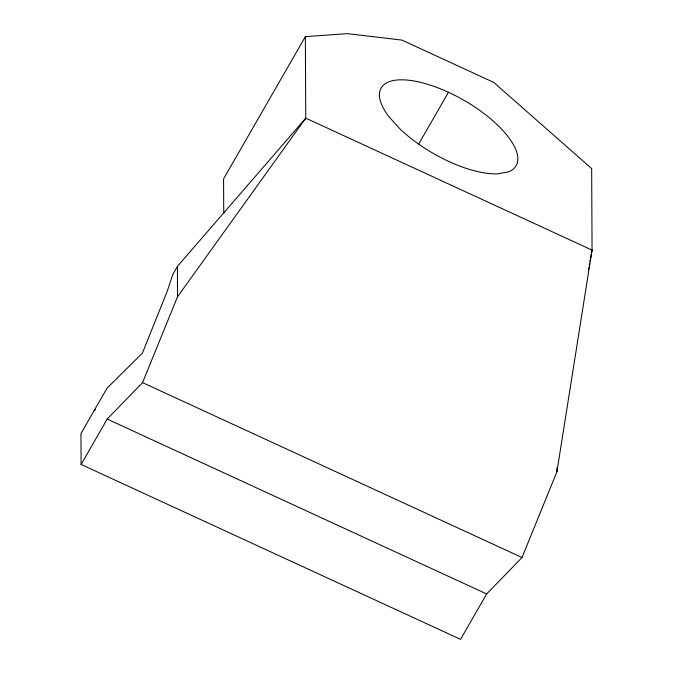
<?xml version="1.0" encoding="UTF-8"?>
<svg xmlns="http://www.w3.org/2000/svg" width="673" height="673" viewBox="0 0 673 673"><rect width="100%" height="100%" fill="white"/><g stroke="black" fill="none" stroke-linecap="round" stroke-linejoin="round"><path stroke-width="1.01" d="M305.365 36.636L305.752 118.145L177.462 266.331L172.818 274.407L167.249 291.224L142.424 353.098L107.049 388.17L80.945 433.572L81.097 464.463L460.551 639.35L486.655 593.948L522.021 557.513L556.924 471.756L592.055 250.095L591.668 168.587L493.713 82.409L401.916 40.094L347.461 33.65L305.365 36.636L223.571 178.883L223.739 213.551M588.446 269.722L588.825 267.661M589.203 265.591L589.582 263.522M589.96 261.461L592.055 250.095L305.752 118.145L177.47 296.869L142.558 382.626L107.2 419.06L81.097 464.463M304.852 120.03L305.752 118.145M591.146 251.98L592.055 250.095M418.421 144.518L448.47 92.277A77.866 30.672 29.9 0 1 508.653 171.783L497.692 173.878A77.866 30.672 29.9 0 1 399.804 128.762L388.775 116.53A77.866 30.672 29.9 0 1 448.47 92.277M94.001 410.867L95.473 409.369M142.558 382.626L522.021 557.513M107.2 419.06L486.655 593.948M556.924 467.685L556.924 471.756M177.462 266.331L177.47 296.869"/></g></svg>
